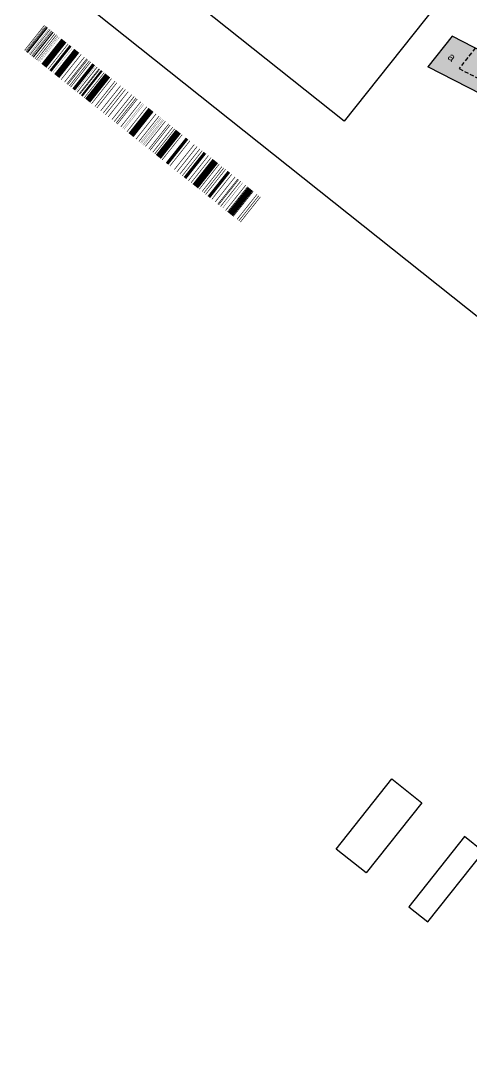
# Model space of a CAD drawing. Header units: metres. Extents: x -664657 to -643449, y -1076720 to -1062383.
# Drawn here: x -657723.6 to -657582.8, y -1068655.8 to -1068329.4 of the extents above; entities that cross this region are included whole.
import ezdxf

# ---------------------------------------------------------------- set-up
doc = ezdxf.new("R2010")
doc.units = ezdxf.units.M
doc.header["$LTSCALE"] = 0.1
doc.linetypes.add('DASHED', pattern=[19.05, 12.7, -6.35])
for name, color, linetype in [('AA_THER_KOMUNIKACE', 201, 'Continuous'), ('AA_THER_popis', 6, 'Continuous'), ('AA_THER_slabá', 4, 'Continuous'), ('AA_THER_srafy', 52, 'Continuous'), ('AA_THER_ZELEŇ', 53, 'Continuous'), ('AA_THER_čárkovaná', 5, 'DASHED')]:
    doc.layers.add(name, color=color, linetype=linetype)
doc.styles.get("Standard").update_dxf_attribs({"font": 'arial.ttf', "width": 0.8})

msp = doc.modelspace()

# ---------------------------------------------------------------- hatches: boundary and pattern name
at = {"layer": 'AA_THER_srafy'}
h = msp.add_hatch(color=31, dxfattribs=at)
h.dxf.hatch_style = 1
h.paths.add_polyline_path([(-657526.521, -1068268.671), (-657532.745, -1068276.498), (-657507.697, -1068296.413), (-657501.473, -1068288.586)])
h.paths.add_polyline_path([(-657526.521, -1068268.671), (-657501.473, -1068288.586), (-657500.229, -1068287.02), (-657531.539, -1068262.126), (-657539.007, -1068271.519), (-657532.745, -1068276.498)])
h.paths.add_polyline_path([(-657543.947, -1068290.588), (-657550.209, -1068285.609), (-657557.677, -1068295.002), (-657551.415, -1068299.981)])
h.paths.add_polyline_path([(-657551.415, -1068299.981), (-657543.587, -1068306.204), (-657536.119, -1068296.811), (-657543.947, -1068290.588)])
h.paths.add_polyline_path([(-657526.726, -1068304.279), (-657534.194, -1068313.672), (-657523.236, -1068322.385), (-657515.768, -1068312.992)], flags=16)
h.paths.add_polyline_path([(-657562.617, -1068314.07), (-657568.879, -1068309.091), (-657576.347, -1068318.484), (-657570.085, -1068323.463)])
h.paths.add_polyline_path([(-657541.906, -1068345.867), (-657534.438, -1068336.474), (-657562.617, -1068314.07), (-657570.085, -1068323.463)])
h.paths.add_polyline_path([(-657581.531, -1068337.859), (-657588.794, -1068334.139), (-657596.412, -1068343.72), (-657566.149, -1068359.218), (-657563.61, -1068356.024), (-657586.609, -1068344.246)])
h.paths.add_polyline_path([(-657581.531, -1068337.859), (-657586.609, -1068344.246), (-657563.61, -1068356.024), (-657558.532, -1068349.637)])
h.paths.add_polyline_path([(-657541.215, -1068367.493), (-657543.754, -1068370.687), (-657532.86, -1068376.266), (-657476.746, -1068305.69), (-657486.139, -1068298.222), (-657487.384, -1068299.788), (-657479.556, -1068306.011), (-657532.136, -1068372.143)])
h.paths.add_polyline_path([(-657532.136, -1068372.143), (-657479.556, -1068306.011), (-657487.384, -1068299.788), (-657541.215, -1068367.493)], flags=16)

# ---------------------------------------------------------------- linework, layer by layer
at = {"layer": 'AA_THER_KOMUNIKACE'}
msp.add_lwpolyline([(-657602.008, -1068160.737), (-657517.141, -1068228.212), (-657622.494, -1068360.718), (-657707.36, -1068293.243)], close=True, dxfattribs=at)
at = {"layer": 'AA_THER_slabá'}
for p, q in [((-657588.794, -1068334.139), (-657596.412, -1068343.72)), ((-657558.532, -1068349.637), (-657588.794, -1068334.139)), ((-657566.149, -1068359.218), (-657596.412, -1068343.72))]:
    msp.add_line(p, q, dxfattribs=at)
for points in [[(-657441.166, -1067952.925), (-657031.611, -1068281.432), (-657286.313, -1068655.841), (-657723.605, -1068308.161)], [(-657615.626, -1068595.515), (-657625.019, -1068588.047), (-657607.593, -1068566.13), (-657598.2, -1068573.598)], [(-657602.319, -1068606.095), (-657596.42, -1068610.785), (-657578.989, -1068588.862), (-657584.888, -1068584.171)]]:
    msp.add_lwpolyline(points, close=True, dxfattribs=at)
at = {"layer": 'AA_THER_ZELEŇ'}
for points, const_width in [([(-657716.215, -1068330.696), (-657722.466, -1068338.558)], 0.2), ([(-657715.92, -1068330.93), (-657722.171, -1068338.793)], 0.1), ([(-657715.698, -1068331.098), (-657721.953, -1068338.965)], 0.2), ([(-657715.357, -1068331.369), (-657721.612, -1068339.237)], 0.5), ([(-657714.794, -1068331.816), (-657721.049, -1068339.684)], 0.08), ([(-657714.486, -1068332.061), (-657720.742, -1068339.929)], 0.2), ([(-657714.128, -1068332.345), (-657720.384, -1068340.213)], 0.08), ([(-657713.89, -1068332.535), (-657720.146, -1068340.403)], 0.2), ([(-657713.506, -1068332.84), (-657719.762, -1068340.708)], 0.4), ([(-657712.933, -1068333.295), (-657719.189, -1068341.163)], 0.2), ([(-657712.451, -1068333.679), (-657718.707, -1068341.547)], 0.2), ([(-657712.049, -1068333.999), (-657718.304, -1068341.867)], 0.1), ([(-657711.782, -1068334.211), (-657718.038, -1068342.079)], 0.05), ([(-657711.509, -1068334.428), (-657717.764, -1068342.296)], 0.05), ([(-657710.149, -1068335.509), (-657716.405, -1068343.377)], 2), ([(-657708.836, -1068336.553), (-657715.092, -1068344.421)], 0.2), ([(-657708.099, -1068337.139), (-657714.355, -1068345.007)], 0.8), ([(-657707.392, -1068337.701), (-657713.648, -1068345.569)], 0.06), ([(-657706.128, -1068338.706), (-657712.384, -1068346.574)], 2), ([(-657706.128, -1068338.706), (-657712.384, -1068346.574)], 0.2), ([(-657704.749, -1068339.803), (-657711.005, -1068347.671)], 0.2), ([(-657703.714, -1068340.626), (-657709.969, -1068348.494)], 0.2), ([(-657703.002, -1068341.191), (-657709.258, -1068349.059)], 0.2), ([(-657702.722, -1068341.414), (-657708.978, -1068349.282)], 0.2), ([(-657702.191, -1068341.837), (-657708.446, -1068349.705)], 0.2), ([(-657701.783, -1068342.161), (-657708.038, -1068350.029)], 0.2), ([(-657700.852, -1068342.901), (-657707.108, -1068350.769)], 1), ([(-657700.447, -1068343.223), (-657706.702, -1068351.091)], 0.05), ([(-657700.173, -1068343.44), (-657706.429, -1068351.308)], 0.05), ([(-657699.767, -1068343.763), (-657706.023, -1068351.631)], 0.2), ([(-657699.767, -1068343.763), (-657706.023, -1068351.631)], 0.2), ([(-657699.752, -1068343.776), (-657706.007, -1068351.644)], 0.2), ([(-657699.136, -1068344.265), (-657705.392, -1068352.133)], 0.2), ([(-657698.94, -1068344.421), (-657705.196, -1068352.289)], 0.2), ([(-657698.492, -1068344.777), (-657704.748, -1068352.645)], 0.2), ([(-657698.436, -1068344.822), (-657704.692, -1068352.69)], 0.2), ([(-657698.38, -1068344.866), (-657704.636, -1068352.734)], 0.2), ([(-657698.324, -1068344.911), (-657704.58, -1068352.779)], 0.2), ([(-657698.241, -1068344.977), (-657704.496, -1068352.845)], 0.2), ([(-657698.213, -1068345), (-657704.468, -1068352.868)], 0.2), ([(-657698.129, -1068345.066), (-657704.384, -1068352.934)], 0.2), ([(-657697.553, -1068345.524), (-657703.808, -1068353.392)], 0.2), ([(-657696.461, -1068346.392), (-657702.717, -1068354.26)], 2), ([(-657696.086, -1068346.691), (-657702.341, -1068354.559)], 0.2), ([(-657695.246, -1068347.358), (-657701.502, -1068355.226)], 0.2), ([(-657694.183, -1068348.204), (-657700.438, -1068356.072)], 0.2), ([(-657693.594, -1068348.671), (-657699.85, -1068356.539)], 0.2), ([(-657692.42, -1068349.605), (-657698.675, -1068357.473)], 0.2), ([(-657691.591, -1068350.264), (-657697.846, -1068358.132)], 0.2), ([(-657690.936, -1068350.785), (-657697.192, -1068358.653)], 0.2), ([(-657690.068, -1068351.475), (-657696.324, -1068359.343)], 0.2), ([(-657688.932, -1068352.378), (-657695.188, -1068360.246)], 0.2), ([(-657688.176, -1068352.979), (-657694.432, -1068360.847)], 0.2), ([(-657687.589, -1068353.446), (-657693.844, -1068361.314)], 0.2), ([(-657687.214, -1068353.744), (-657693.47, -1068361.612)], 0.2), ([(-657686.123, -1068354.612), (-657692.378, -1068362.48)], 0.2), ([(-657685.52, -1068355.091), (-657691.776, -1068362.959)], 0.08), ([(-657685.145, -1068355.389), (-657691.401, -1068363.257)], 0.08), ([(-657684.208, -1068356.134), (-657690.464, -1068364.002)], 0.2), ([(-657682.915, -1068357.162), (-657689.171, -1068365.03)], 2), ([(-657682.333, -1068357.625), (-657688.589, -1068365.493)], 0.2), ([(-657681.349, -1068358.407), (-657687.605, -1068366.275)], 0.2), ([(-657680.43, -1068359.138), (-657686.686, -1068367.006)], 0.2), ([(-657679.955, -1068359.515), (-657686.211, -1068367.383)], 0.08), ([(-657679.653, -1068359.756), (-657685.909, -1068367.624)], 0.08), ([(-657679.222, -1068360.099), (-657685.477, -1068367.967)], 0.08), ([(-657678.919, -1068360.339), (-657685.175, -1068368.207)], 0.08), ([(-657678.438, -1068360.722), (-657684.693, -1068368.59)], 0.2), ([(-657677.38, -1068361.563), (-657683.636, -1068369.431)], 0.2), ([(-657676.955, -1068361.901), (-657683.21, -1068369.769)], 0.2), ([(-657676.121, -1068362.564), (-657682.376, -1068370.432)], 0.2), ([(-657675.502, -1068363.056), (-657681.758, -1068370.924)], 0.2), ([(-657674.372, -1068363.955), (-657680.627, -1068371.823)], 2), ([(-657673.183, -1068364.9), (-657679.438, -1068372.768)], 0.2), ([(-657671.659, -1068366.112), (-657677.914, -1068373.98)], 1), ([(-657670.763, -1068366.824), (-657677.019, -1068374.692)], 0.2), ([(-657669.364, -1068367.937), (-657675.619, -1068375.805)], 0.2), ([(-657668.524, -1068368.604), (-657674.78, -1068376.472)], 0.2), ([(-657667.629, -1068369.316), (-657673.884, -1068377.184)], 0.2), ([(-657666.897, -1068369.898), (-657673.152, -1068377.766)], 0.2), ([(-657666.057, -1068370.565), (-657672.313, -1068378.433)], 1), ([(-657664.97, -1068371.43), (-657671.226, -1068379.298)], 0.2), ([(-657664.158, -1068372.075), (-657670.414, -1068379.943)], 0.2), ([(-657662.862, -1068373.106), (-657669.118, -1068380.974)], 2), ([(-657663.59, -1068372.527), (-657669.845, -1068380.395)], 0.2), ([(-657662.05, -1068373.751), (-657668.306, -1068381.619)], 0.2), ([(-657661.603, -1068374.107), (-657667.858, -1068381.975)], 0.2), ([(-657660.707, -1068374.819), (-657666.963, -1068382.687)], 0.2), ([(-657660.147, -1068375.264), (-657666.403, -1068383.132)], 0.2), ([(-657659.588, -1068375.709), (-657665.843, -1068383.577)], 0.2), ([(-657658.58, -1068376.51), (-657664.836, -1068384.378)], 1), ([(-657657.657, -1068377.244), (-657663.912, -1068385.112)], 0.2), ([(-657656.614, -1068378.073), (-657662.87, -1068385.941)], 0.2), ([(-657655.775, -1068378.741), (-657662.031, -1068386.609)], 0.2), ([(-657655.53, -1068378.935), (-657661.786, -1068386.803)], 0.2), ([(-657654.897, -1068379.439), (-657661.152, -1068387.307)], 0.2), ([(-657654.271, -1068379.937), (-657660.526, -1068387.805)], 0.1), ([(-657653.329, -1068380.685), (-657659.585, -1068388.553)], 0.2), ([(-657651.846, -1068381.864), (-657658.102, -1068389.732)], 2), ([(-657652.742, -1068381.152), (-657658.997, -1068389.02)], 0.2), ([(-657650.951, -1068382.576), (-657657.206, -1068390.444)], 0.2), ([(-657649.775, -1068383.511), (-657656.031, -1068391.379)], 0.2), ([(-657649.216, -1068383.956), (-657655.471, -1068391.824)], 0.2), ([(-657649.216, -1068383.956), (-657655.471, -1068391.824)], 0.2), ([(-657648.727, -1068384.344), (-657654.983, -1068392.212)], 0.2)]:
    msp.add_lwpolyline(points, dxfattribs=dict(at, const_width=const_width))
at = {"layer": 'AA_THER_čárkovaná'}
msp.add_lwpolyline([(-657581.531, -1068337.859), (-657586.609, -1068344.246), (-657563.61, -1068356.024)], dxfattribs=at)

# ---------------------------------------------------------------- texts
at = {"layer": 'AA_THER_popis'}
msp.add_text('a', height=2.5, rotation=321.51268, dxfattribs=at).set_placement((-657590.397, -1068341.012))

doc.saveas('drawing.dxf')
